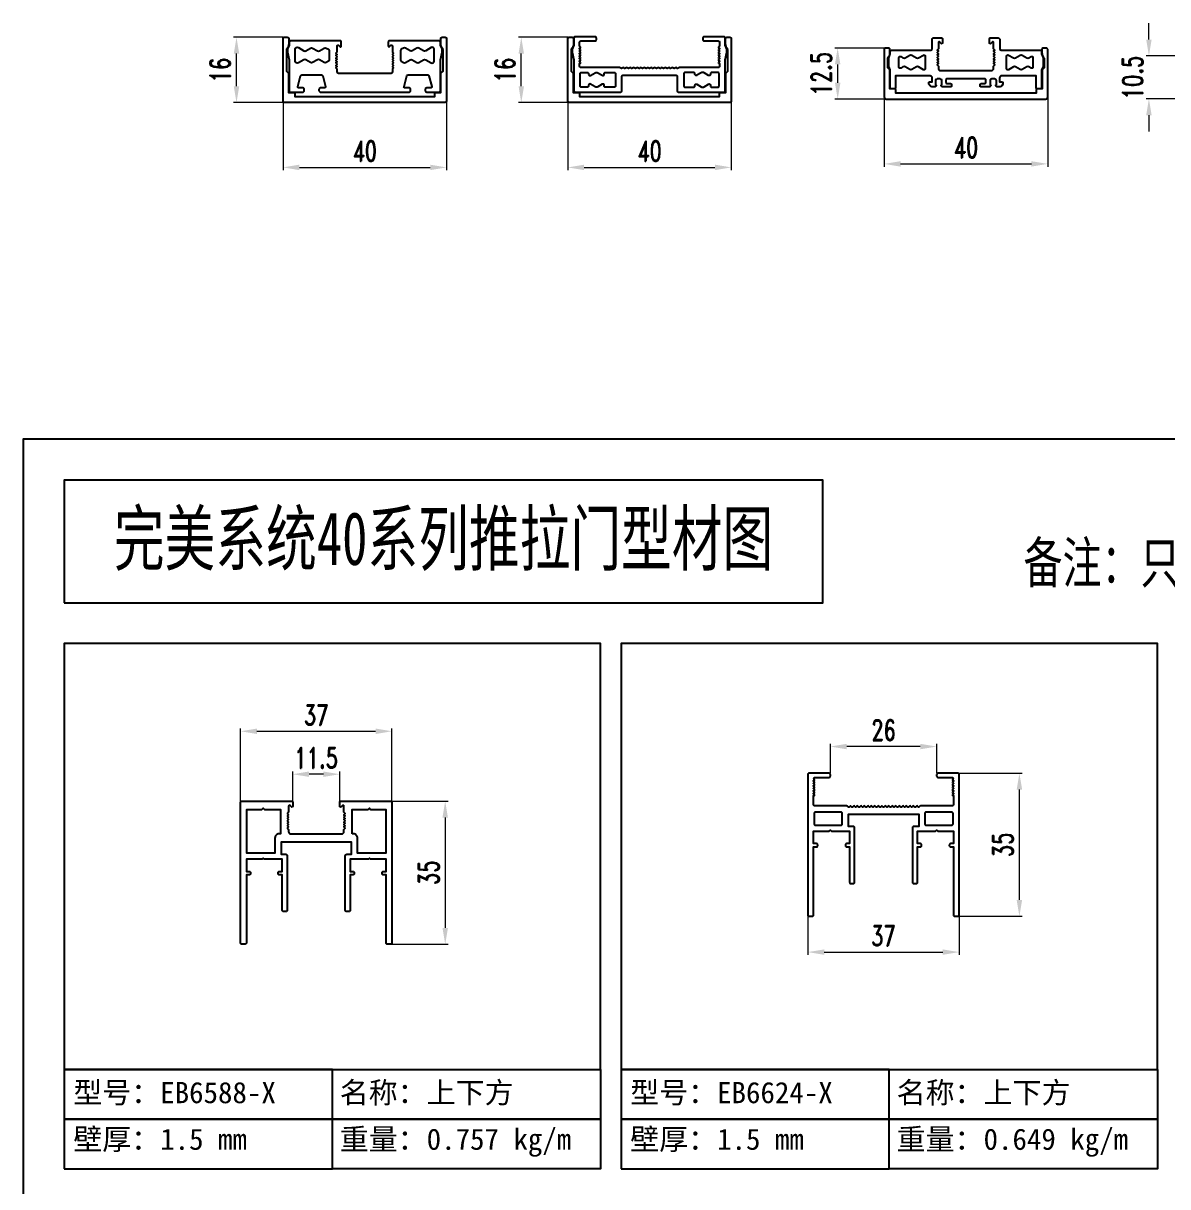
# Model space of a CAD drawing. Header units: millimetres. Extents: x 4423 to 13326, y -1516 to 5738.
# Drawn here: x 10099.3 to 10379.3, y 5432.8 to 5717.5 of the extents above; entities that cross this region are included whole.
import ezdxf

# ---------------------------------------------------------------- set-up
doc = ezdxf.new("R2010")
doc.units = ezdxf.units.MM
doc.header["$LTSCALE"] = 0.5
doc.layers.add('铝型材', color=1, linetype='Continuous')
doc.styles.add('CTXT', font='romand.shx', dxfattribs={"width": 0.7, "height": 5})
doc.styles.get("Standard").update_dxf_attribs({"font": 'swissc.ttf', "height": 3})
doc.styles.add('汇总标注', font='romand.shx', dxfattribs={"width": 0.7, "height": 5})
doc.dimstyles.new('1汇总比例', dxfattribs={"dimscale": 0, "dimtxt": 5, "dimasz": 4, "dimexe": 0.7, "dimexo": 0.625, "dimgap": 1.5, "dimtad": 1, "dimzin": 9, "dimdsep": 46, "dimtxsty": '汇总标注', "dimcen": 0, "dimclrd": 3, "dimclre": 3, "dimclrt": 2, "dimadec": 1, "dimazin": 2, "dimtfac": 1, "dimtofl": 0, "dimtmove": 0, "dimatfit": 3, "dimfxl": 0, "dimtolj": 1, "dimlwd": 13, "dimlwe": 13, "dimarcsym": 0})

# ---------------------------------------------------------------- blocks, each defined once
blk = doc.blocks.new('*D41')
at = {"layer": 'Defpoints', "color": 0, "lineweight": 30, "ltscale": 0.4, "transparency": 16777216}
for p in [(10291.26, 5501.04), (10328.26, 5501.04), (10328.26, 5490.24)]:
    blk.add_point(p, dxfattribs=at)
at = {"layer": '铝型材', "color": 3, "lineweight": 13, "ltscale": 0.4, "transparency": 16777216}
for p, q in [((10291.26, 5500.42), (10291.26, 5489.54)), ((10328.26, 5500.42), (10328.26, 5489.54)), ((10295.26, 5490.24), (10324.26, 5490.24))]:
    blk.add_line(p, q, dxfattribs=at)
at = {"layer": '铝型材', "color": 3, "lineweight": 30, "ltscale": 0.4, "transparency": 16777216}
for points in [[(10295.26, 5490.9), (10295.26, 5489.57), (10291.26, 5490.24)], [(10324.26, 5490.9), (10324.26, 5489.57), (10328.26, 5490.24)]]:
    blk.add_solid(points, dxfattribs=at)
at = {"layer": '铝型材', "color": 2, "ltscale": 0.4, "transparency": 16777216, "insert": (10309.76, 5494.24), "char_height": 5, "attachment_point": 5, "style": '汇总标注'}
blk.add_mtext('\\A1;37', dxfattribs=at)
blk = doc.blocks.new('*D42')
at = {"layer": 'Defpoints', "color": 0, "lineweight": 30, "ltscale": 0.4, "transparency": 16777216}
for p in [(10165.23, 5533.76), (10165.23, 5526.44), (10176.73, 5526.44)]:
    blk.add_point(p, dxfattribs=at)
at = {"layer": '铝型材', "color": 3, "lineweight": 13, "ltscale": 0.4, "transparency": 16777216}
for p, q in [((10165.23, 5527.07), (10165.23, 5534.46)), ((10176.73, 5527.07), (10176.73, 5534.46)), ((10172.73, 5533.76), (10169.23, 5533.76))]:
    blk.add_line(p, q, dxfattribs=at)
at = {"layer": '铝型材', "color": 3, "lineweight": 30, "ltscale": 0.4, "transparency": 16777216}
for points in [[(10169.23, 5534.43), (10169.23, 5533.1), (10165.23, 5533.76)], [(10172.73, 5534.43), (10172.73, 5533.1), (10176.73, 5533.76)]]:
    blk.add_solid(points, dxfattribs=at)
at = {"layer": '铝型材', "color": 2, "ltscale": 0.4, "transparency": 16777216, "insert": (10170.98, 5537.76), "char_height": 5, "attachment_point": 5, "style": '汇总标注'}
blk.add_mtext('\\A1;11.5', dxfattribs=at)
blk = doc.blocks.new('*D43')
at = {"layer": 'Defpoints', "color": 0, "lineweight": 30, "ltscale": 0.4, "transparency": 16777216}
for p in [(10189.48, 5544.27), (10152.48, 5523.36), (10189.48, 5523.36)]:
    blk.add_point(p, dxfattribs=at)
at = {"layer": '铝型材', "color": 3, "lineweight": 13, "ltscale": 0.4, "transparency": 16777216}
for p, q in [((10152.48, 5523.98), (10152.48, 5544.97)), ((10156.48, 5544.27), (10185.48, 5544.27)), ((10189.48, 5523.98), (10189.48, 5544.97))]:
    blk.add_line(p, q, dxfattribs=at)
at = {"layer": '铝型材', "color": 3, "lineweight": 30, "ltscale": 0.4, "transparency": 16777216}
for points in [[(10156.48, 5544.94), (10156.48, 5543.6), (10152.48, 5544.27)], [(10185.48, 5544.94), (10185.48, 5543.6), (10189.48, 5544.27)]]:
    blk.add_solid(points, dxfattribs=at)
at = {"layer": '铝型材', "color": 2, "ltscale": 0.4, "transparency": 16777216, "insert": (10170.98, 5548.27), "char_height": 5, "attachment_point": 5, "style": '汇总标注'}
blk.add_mtext('\\A1;37', dxfattribs=at)
blk = doc.blocks.new('*D44')
at = {"layer": 'Defpoints', "color": 0, "lineweight": 30, "ltscale": 0.4, "transparency": 16777216}
for p in [(10186.22, 5527.16), (10188.78, 5492.16), (10202.53, 5492.16)]:
    blk.add_point(p, dxfattribs=at)
at = {"layer": '铝型材', "color": 3, "lineweight": 13, "ltscale": 0.4, "transparency": 16777216}
for p, q in [((10186.84, 5527.16), (10203.23, 5527.16)), ((10202.53, 5523.16), (10202.53, 5496.16)), ((10189.4, 5492.16), (10203.23, 5492.16))]:
    blk.add_line(p, q, dxfattribs=at)
at = {"layer": '铝型材', "color": 3, "lineweight": 30, "ltscale": 0.4, "transparency": 16777216}
for points in [[(10201.86, 5523.16), (10203.2, 5523.16), (10202.53, 5527.16)], [(10201.86, 5496.16), (10203.2, 5496.16), (10202.53, 5492.16)]]:
    blk.add_solid(points, dxfattribs=at)
at = {"layer": '铝型材', "color": 2, "ltscale": 0.4, "transparency": 16777216, "insert": (10198.53, 5509.66), "char_height": 5, "attachment_point": 5, "rotation": 90, "style": '汇总标注'}
blk.add_mtext('\\A1;35', dxfattribs=at)
blk = doc.blocks.new('*D56')
at = {"layer": 'Defpoints', "color": 0, "lineweight": 30, "ltscale": 0.4, "transparency": 16777216}
for p in [(10326.11, 5533.99), (10343.01, 5533.99), (10327.56, 5498.99)]:
    blk.add_point(p, dxfattribs=at)
at = {"layer": '铝型材', "color": 3, "lineweight": 13, "ltscale": 0.4, "transparency": 16777216}
for p, q in [((10326.73, 5533.99), (10343.71, 5533.99)), ((10343.01, 5502.99), (10343.01, 5529.99)), ((10328.19, 5498.99), (10343.71, 5498.99))]:
    blk.add_line(p, q, dxfattribs=at)
at = {"layer": '铝型材', "color": 3, "lineweight": 30, "ltscale": 0.4, "transparency": 16777216}
for points in [[(10342.34, 5529.99), (10343.68, 5529.99), (10343.01, 5533.99)], [(10342.34, 5502.99), (10343.68, 5502.99), (10343.01, 5498.99)]]:
    blk.add_solid(points, dxfattribs=at)
at = {"layer": '铝型材', "color": 2, "ltscale": 0.4, "transparency": 16777216, "insert": (10339.01, 5516.49), "char_height": 5, "attachment_point": 5, "rotation": 90, "style": '汇总标注'}
blk.add_mtext('\\A1;35', dxfattribs=at)
blk = doc.blocks.new('*D57')
at = {"layer": 'Defpoints', "color": 0, "lineweight": 30, "ltscale": 0.4, "transparency": 16777216}
for p in [(10296.77, 5540.53), (10296.77, 5533.49), (10322.77, 5533.49)]:
    blk.add_point(p, dxfattribs=at)
at = {"layer": '铝型材', "color": 3, "lineweight": 13, "ltscale": 0.4, "transparency": 16777216}
for p, q in [((10296.77, 5534.12), (10296.77, 5541.23)), ((10318.77, 5540.53), (10300.77, 5540.53)), ((10322.77, 5534.12), (10322.77, 5541.23))]:
    blk.add_line(p, q, dxfattribs=at)
at = {"layer": '铝型材', "color": 3, "lineweight": 30, "ltscale": 0.4, "transparency": 16777216}
for points in [[(10300.77, 5541.2), (10300.77, 5539.86), (10296.77, 5540.53)], [(10318.77, 5541.2), (10318.77, 5539.86), (10322.77, 5540.53)]]:
    blk.add_solid(points, dxfattribs=at)
at = {"layer": '铝型材', "color": 2, "ltscale": 0.4, "transparency": 16777216, "insert": (10309.77, 5544.53), "char_height": 5, "attachment_point": 5, "style": '汇总标注'}
blk.add_mtext('\\A1;26', dxfattribs=at)
blk = doc.blocks.new('*D289')
at = {"layer": 'Defpoints', "color": 0, "lineweight": 30, "ltscale": 0.4, "transparency": 16777216}
for p in [(10151.47, 5714.08), (10163.55, 5714.08), (10165.78, 5698.08)]:
    blk.add_point(p, dxfattribs=at)
at = {"layer": '铝型材', "color": 3, "lineweight": 13, "ltscale": 0.4, "transparency": 16777216}
for p, q in [((10162.92, 5714.08), (10150.77, 5714.08)), ((10151.47, 5702.08), (10151.47, 5710.08)), ((10165.16, 5698.08), (10150.77, 5698.08))]:
    blk.add_line(p, q, dxfattribs=at)
at = {"layer": '铝型材', "color": 3, "lineweight": 30, "ltscale": 0.4, "transparency": 16777216}
for points in [[(10150.8, 5710.08), (10152.13, 5710.08), (10151.47, 5714.08)], [(10150.8, 5702.08), (10152.13, 5702.08), (10151.47, 5698.08)]]:
    blk.add_solid(points, dxfattribs=at)
at = {"layer": '铝型材', "color": 2, "ltscale": 0.4, "transparency": 16777216, "insert": (10147.47, 5706.08), "char_height": 5, "attachment_point": 5, "rotation": 90, "style": '汇总标注'}
blk.add_mtext('\\A1;16', dxfattribs=at)
blk = doc.blocks.new('*D290')
at = {"layer": 'Defpoints', "color": 0, "lineweight": 30, "ltscale": 0.4, "transparency": 16777216}
for p in [(10162.85, 5700.66), (10202.85, 5700.66), (10202.85, 5682.23)]:
    blk.add_point(p, dxfattribs=at)
at = {"layer": '铝型材', "color": 3, "lineweight": 13, "ltscale": 0.4, "transparency": 16777216}
for p, q in [((10162.85, 5700.04), (10162.85, 5681.53)), ((10202.85, 5700.04), (10202.85, 5681.53)), ((10166.85, 5682.23), (10198.85, 5682.23))]:
    blk.add_line(p, q, dxfattribs=at)
at = {"layer": '铝型材', "color": 3, "lineweight": 30, "ltscale": 0.4, "transparency": 16777216}
for points in [[(10166.85, 5682.9), (10166.85, 5681.56), (10162.85, 5682.23)], [(10198.85, 5682.9), (10198.85, 5681.56), (10202.85, 5682.23)]]:
    blk.add_solid(points, dxfattribs=at)
at = {"layer": '铝型材', "color": 2, "ltscale": 0.4, "transparency": 16777216, "insert": (10182.85, 5686.23), "char_height": 5, "attachment_point": 5, "style": '汇总标注'}
blk.add_mtext('\\A1;40', dxfattribs=at)
blk = doc.blocks.new('*D291')
at = {"layer": 'Defpoints', "color": 0, "lineweight": 30, "ltscale": 0.4, "transparency": 16777216}
for p in [(10221.14, 5714.08), (10233.22, 5714.08), (10235.46, 5698.08)]:
    blk.add_point(p, dxfattribs=at)
at = {"layer": '铝型材', "color": 3, "lineweight": 13, "ltscale": 0.4, "transparency": 16777216}
for p, q in [((10232.6, 5714.08), (10220.44, 5714.08)), ((10221.14, 5702.08), (10221.14, 5710.08)), ((10234.83, 5698.08), (10220.44, 5698.08))]:
    blk.add_line(p, q, dxfattribs=at)
at = {"layer": '铝型材', "color": 3, "lineweight": 30, "ltscale": 0.4, "transparency": 16777216}
for points in [[(10220.48, 5710.08), (10221.81, 5710.08), (10221.14, 5714.08)], [(10220.48, 5702.08), (10221.81, 5702.08), (10221.14, 5698.08)]]:
    blk.add_solid(points, dxfattribs=at)
at = {"layer": '铝型材', "color": 2, "ltscale": 0.4, "transparency": 16777216, "insert": (10217.14, 5706.08), "char_height": 5, "attachment_point": 5, "rotation": 90, "style": '汇总标注'}
blk.add_mtext('\\A1;16', dxfattribs=at)
blk = doc.blocks.new('*D292')
at = {"layer": 'Defpoints', "color": 0, "lineweight": 30, "ltscale": 0.4, "transparency": 16777216}
for p in [(10232.52, 5700.66), (10272.52, 5700.66), (10272.52, 5682.23)]:
    blk.add_point(p, dxfattribs=at)
at = {"layer": '铝型材', "color": 3, "lineweight": 13, "ltscale": 0.4, "transparency": 16777216}
for p, q in [((10232.52, 5700.04), (10232.52, 5681.53)), ((10272.52, 5700.04), (10272.52, 5681.53)), ((10236.52, 5682.23), (10268.52, 5682.23))]:
    blk.add_line(p, q, dxfattribs=at)
at = {"layer": '铝型材', "color": 3, "lineweight": 30, "ltscale": 0.4, "transparency": 16777216}
for points in [[(10236.52, 5682.9), (10236.52, 5681.56), (10232.52, 5682.23)], [(10268.52, 5682.9), (10268.52, 5681.56), (10272.52, 5682.23)]]:
    blk.add_solid(points, dxfattribs=at)
at = {"layer": '铝型材', "color": 2, "ltscale": 0.4, "transparency": 16777216, "insert": (10252.52, 5686.23), "char_height": 5, "attachment_point": 5, "style": '汇总标注'}
blk.add_mtext('\\A1;40', dxfattribs=at)
blk = doc.blocks.new('*D293')
at = {"layer": 'Defpoints', "color": 0, "lineweight": 30, "ltscale": 0.4, "transparency": 16777216}
for p in [(10298.55, 5711.43), (10310.63, 5711.43), (10312.86, 5698.93)]:
    blk.add_point(p, dxfattribs=at)
at = {"layer": '铝型材', "color": 3, "lineweight": 13, "ltscale": 0.4, "transparency": 16777216}
for p, q in [((10310.01, 5711.43), (10297.85, 5711.43)), ((10298.55, 5702.93), (10298.55, 5707.43)), ((10312.24, 5698.93), (10297.85, 5698.93))]:
    blk.add_line(p, q, dxfattribs=at)
at = {"layer": '铝型材', "color": 3, "lineweight": 30, "ltscale": 0.4, "transparency": 16777216}
for points in [[(10297.88, 5707.43), (10299.22, 5707.43), (10298.55, 5711.43)], [(10297.88, 5702.93), (10299.22, 5702.93), (10298.55, 5698.93)]]:
    blk.add_solid(points, dxfattribs=at)
at = {"layer": '铝型材', "color": 2, "ltscale": 0.4, "transparency": 16777216, "insert": (10294.55, 5705.18), "char_height": 5, "attachment_point": 5, "rotation": 90, "style": '汇总标注'}
blk.add_mtext('\\A1;12.5', dxfattribs=at)
blk = doc.blocks.new('*D294')
at = {"layer": 'Defpoints', "color": 0, "lineweight": 30, "ltscale": 0.4, "transparency": 16777216}
for p in [(10309.93, 5701.52), (10349.93, 5701.52), (10349.93, 5683.09)]:
    blk.add_point(p, dxfattribs=at)
at = {"layer": '铝型材', "color": 3, "lineweight": 13, "ltscale": 0.4, "transparency": 16777216}
for p, q in [((10309.93, 5700.89), (10309.93, 5682.39)), ((10349.93, 5700.89), (10349.93, 5682.39)), ((10313.93, 5683.09), (10345.93, 5683.09))]:
    blk.add_line(p, q, dxfattribs=at)
at = {"layer": '铝型材', "color": 3, "lineweight": 30, "ltscale": 0.4, "transparency": 16777216}
for points in [[(10313.93, 5683.75), (10313.93, 5682.42), (10309.93, 5683.09)], [(10345.93, 5683.75), (10345.93, 5682.42), (10349.93, 5683.09)]]:
    blk.add_solid(points, dxfattribs=at)
at = {"layer": '铝型材', "color": 2, "ltscale": 0.4, "transparency": 16777216, "insert": (10329.93, 5687.09), "char_height": 5, "attachment_point": 5, "style": '汇总标注'}
blk.add_mtext('\\A1;40', dxfattribs=at)
blk = doc.blocks.new('*D295')
at = {"layer": 'Defpoints', "color": 0, "lineweight": 30, "ltscale": 0.4, "transparency": 16777216}
for p in [(10374.7, 5709.5), (10385.69, 5709.5), (10387.93, 5699)]:
    blk.add_point(p, dxfattribs=at)
at = {"layer": '铝型材', "color": 3, "lineweight": 13, "ltscale": 0.4, "transparency": 16777216}
for p, q in [((10374.7, 5713.5), (10374.7, 5717.5)), ((10385.07, 5709.5), (10374, 5709.5)), ((10387.3, 5699), (10374, 5699)), ((10374.7, 5695), (10374.7, 5691))]:
    blk.add_line(p, q, dxfattribs=at)
at = {"layer": '铝型材', "color": 3, "lineweight": 30, "ltscale": 0.4, "transparency": 16777216}
for points in [[(10374.03, 5713.5), (10375.36, 5713.5), (10374.7, 5709.5)], [(10374.03, 5695), (10375.36, 5695), (10374.7, 5699)]]:
    blk.add_solid(points, dxfattribs=at)
at = {"layer": '铝型材', "color": 2, "ltscale": 0.4, "transparency": 16777216, "insert": (10370.7, 5704.25), "char_height": 5, "attachment_point": 5, "rotation": 90, "style": '汇总标注'}
blk.add_mtext('\\A1;10.5', dxfattribs=at)
blk = doc.blocks.new('EB6588-X', base_point=(40.95, 39.28))
at = {"layer": '铝型材', "ltscale": 0.4}
for points in [[(47.36, 46.22), (47.05, 45.91, -0.668179), (46.7, 46.05), (46.7, 47.08, -0.414214), (46.9, 47.28), (59.15, 47.28, -0.414214), (59.45, 46.98), (59.45, 12.58, -0.414214), (59.15, 12.28), (58.35, 12.28, -0.414214), (58.05, 12.58), (58.05, 29.28), (57.35, 29.28, -0.414214), (57.05, 29.58), (57.05, 29.78, -0.414214), (57.35, 30.08), (58.05, 30.08), (58.05, 33.08), (54.25, 33.08), (53.95, 33.38), (53.65, 33.08), (49.25, 33.08), (49.25, 30.08), (49.95, 30.08, -0.414214), (50.25, 29.78), (50.25, 29.58, -0.414214), (49.95, 29.28), (49.25, 29.28), (49.25, 20.58, -0.414214), (48.95, 20.28), (48.35, 20.28, -0.414214), (48.05, 20.58), (48.05, 33.98, -0.414214), (48.35, 34.28), (49.55, 34.28), (49.55, 37.28), (32.35, 37.28), (32.35, 34.28), (33.55, 34.28, -0.414214), (33.85, 33.98), (33.85, 20.58, -0.414214), (33.55, 20.28), (32.95, 20.28, -0.414214), (32.65, 20.58), (32.65, 29.28), (31.95, 29.28, -0.414214), (31.65, 29.58), (31.65, 29.78, -0.414214), (31.95, 30.08), (32.65, 30.08), (32.65, 33.08), (28.25, 33.08), (27.95, 33.38), (27.65, 33.08), (23.85, 33.08), (23.85, 30.08), (24.55, 30.08, -0.414214), (24.85, 29.78), (24.85, 29.58, -0.414214), (24.55, 29.28), (23.85, 29.28), (23.85, 12.58, -0.414214), (23.55, 12.28), (22.75, 12.28, -0.414214), (22.45, 12.58), (22.45, 46.98, -0.414214), (22.75, 47.28), (35, 47.28, -0.414214), (35.2, 47.08), (35.2, 46.05, -0.668179), (34.86, 45.91), (34.55, 46.22, 0.668179), (34.2, 46.08), (34.2, 44.58), (33.9, 44.28), (34.2, 43.98), (33.9, 43.68), (34.2, 43.38), (33.9, 43.08), (34.2, 42.78), (33.9, 42.48), (34.2, 42.18), (33.9, 41.88), (34.2, 41.58), (33.9, 41.28), (34.2, 40.98), (33.9, 40.68), (34.2, 40.38), (34.2, 39.78, 0.414214), (34.7, 39.28), (47.2, 39.28, 0.414214), (47.7, 39.78), (47.7, 40.38), (48, 40.68), (47.7, 40.98), (48, 41.28), (47.7, 41.58), (48, 41.88), (47.7, 42.18), (48, 42.48), (47.7, 42.78), (48, 43.08), (47.7, 43.38), (48, 43.68), (47.7, 43.98), (48, 44.28), (47.7, 44.58), (47.7, 46.08, 0.668179)], [(30.85, 38.28), (30.85, 34.58), (23.95, 34.58), (23.95, 45.28), (27.65, 45.28), (27.95, 45.58), (28.25, 45.28), (32.2, 45.28), (32.2, 39.28), (31.85, 39.28, 0.414214)], [(49.7, 39.28), (49.7, 45.28), (53.65, 45.28), (53.95, 45.58), (54.25, 45.28), (57.95, 45.28), (57.95, 34.58), (51.05, 34.58), (51.05, 38.28, 0.414214), (50.05, 39.28)]]:
    blk.add_lwpolyline(points, format="xyb", close=True, dxfattribs=at)
blk = doc.blocks.new('EB6624-X', base_point=(33.49, 32.8))
at = {"layer": '铝型材', "ltscale": 0.4}
for points in [[(50.47, 41.04), (50.59, 41.04), (50.59, 40.94), (50.38, 40.57, 0.57735), (50.47, 40.42), (50.59, 40.42), (50.59, 40.32), (50.38, 39.96, 0.57735), (50.47, 39.81), (50.59, 39.81), (50.59, 39.71), (50.38, 39.34, 0.57735), (50.47, 39.19), (50.59, 39.19), (50.59, 39.09), (50.38, 38.72, 0.57735), (50.47, 38.57), (50.59, 38.57), (50.59, 38.47), (50.38, 38.1, 0.57735), (50.47, 37.95), (50.59, 37.95), (50.59, 37.85), (50.38, 37.48, 0.57735), (50.47, 37.33), (50.59, 37.33), (50.59, 35.1, -0.414214), (50.29, 34.8), (42.53, 34.8, 0.16519), (42.4, 34.76), (42.1, 34.52), (41.79, 34.76, 0.339649), (41.54, 34.76), (41.23, 34.52), (40.92, 34.76, 0.339649), (40.68, 34.76), (40.37, 34.52), (40.06, 34.76, 0.339649), (39.82, 34.76), (39.51, 34.52), (39.2, 34.76, 0.339649), (38.96, 34.76), (38.65, 34.52), (38.34, 34.76, 0.339649), (38.1, 34.76), (37.79, 34.52), (37.48, 34.76, 0.339649), (37.23, 34.76), (36.93, 34.52), (36.62, 34.76, 0.339649), (36.37, 34.76), (36.06, 34.52), (35.75, 34.76, 0.339649), (35.51, 34.76), (35.2, 34.52), (34.89, 34.76, 0.339649), (34.65, 34.76), (34.34, 34.52), (34.03, 34.76, 0.339649), (33.79, 34.76), (33.49, 34.52), (33.2, 34.76, 0.339649), (32.96, 34.76), (32.65, 34.52), (32.34, 34.76, 0.339649), (32.09, 34.76), (31.79, 34.52), (31.48, 34.76, 0.339649), (31.23, 34.76), (30.94, 34.52), (30.64, 34.76, 0.339649), (30.4, 34.76), (30.09, 34.52), (29.78, 34.76, 0.339649), (29.54, 34.76), (29.23, 34.52), (28.92, 34.76, 0.339649), (28.68, 34.76), (28.38, 34.52), (28.09, 34.76, 0.339649), (27.85, 34.76), (27.54, 34.52), (27.23, 34.76, 0.339649), (26.98, 34.76), (26.67, 34.52), (26.37, 34.76, 0.339649), (26.12, 34.76), (25.83, 34.52), (25.53, 34.76, 0.339649), (25.29, 34.76), (24.98, 34.52), (24.67, 34.76, 0.16519), (24.55, 34.8), (16.69, 34.8, -0.414214), (16.39, 35.1), (16.39, 37.33), (16.52, 37.33, 0.57735), (16.61, 37.48), (16.39, 37.85), (16.39, 37.95), (16.52, 37.95, 0.57735), (16.61, 38.1), (16.39, 38.47), (16.39, 38.57), (16.52, 38.57, 0.57735), (16.61, 38.72), (16.39, 39.09), (16.39, 39.19), (16.52, 39.19, 0.57735), (16.61, 39.34), (16.39, 39.71), (16.39, 39.81), (16.52, 39.81, 0.57735), (16.61, 39.96), (16.39, 40.32), (16.39, 40.42), (16.52, 40.42, 0.57735), (16.61, 40.57), (16.39, 40.94), (16.39, 41.04), (16.52, 41.04, 0.57735), (16.61, 41.19), (16.52, 41.35, -0.57735), (16.78, 41.8), (20.19, 41.8, 0.414214), (20.49, 42.1), (20.49, 42.5, 0.414214), (20.19, 42.8), (15.29, 42.8, 0.414214), (14.99, 42.5), (14.99, 8.1, 0.414214), (15.29, 7.8), (16.09, 7.8, 0.414214), (16.39, 8.1), (16.39, 24.8), (17.09, 24.8, 0.414214), (17.39, 25.1), (17.39, 25.3, 0.414214), (17.09, 25.6), (16.39, 25.6), (16.39, 28.6), (20.19, 28.6), (20.49, 28.9), (20.79, 28.6), (25.19, 28.6), (25.19, 25.6), (24.49, 25.6, 0.414214), (24.19, 25.3), (24.19, 25.1, 0.414214), (24.49, 24.8), (25.19, 24.8), (25.19, 16.1, 0.414214), (25.49, 15.8), (26.09, 15.8, 0.414214), (26.39, 16.1), (26.39, 29.5, 0.414214), (26.09, 29.8), (24.89, 29.8), (24.89, 32.8), (42.09, 32.8), (42.09, 29.8), (40.89, 29.8, 0.414214), (40.59, 29.5), (40.59, 16.1, 0.414214), (40.89, 15.8), (41.49, 15.8, 0.414214), (41.79, 16.1), (41.79, 24.8), (42.49, 24.8, 0.414214), (42.79, 25.1), (42.79, 25.3, 0.414214), (42.49, 25.6), (41.79, 25.6), (41.79, 28.6), (46.19, 28.6), (46.49, 28.9), (46.79, 28.6), (50.59, 28.6), (50.59, 25.6), (49.89, 25.6, 0.414214), (49.59, 25.3), (49.59, 25.1, 0.414214), (49.89, 24.8), (50.59, 24.8), (50.59, 8.1, 0.414214), (50.89, 7.8), (51.69, 7.8, 0.414214), (51.99, 8.1), (51.99, 42.5, 0.414214), (51.69, 42.8), (46.79, 42.8, 0.414214), (46.49, 42.5), (46.49, 42.1, 0.414214), (46.79, 41.8), (50.21, 41.8, -0.57735), (50.47, 41.35), (50.38, 41.19, 0.57735)], [(16.79, 30.1), (23.09, 30.1, 0.414214), (23.39, 30.4), (23.39, 33, 0.414214), (23.09, 33.3), (16.79, 33.3, 0.414214), (16.49, 33), (16.49, 30.4, 0.414214)], [(43.89, 30.1), (50.19, 30.1, 0.414214), (50.49, 30.4), (50.49, 33, 0.414214), (50.19, 33.3), (43.89, 33.3, 0.414214), (43.59, 33), (43.59, 30.4, 0.414214)]]:
    blk.add_lwpolyline(points, format="xyb", close=True, dxfattribs=at)
blk = doc.blocks.new('EB6607-X', base_point=(28.53, 10.93))
at = {"layer": '铝型材', "ltscale": 0.4}
for points in [[(22.44, 17.56, 0.668179), (22.78, 17.7), (22.78, 18.74, 0.414214), (22.58, 18.94), (10.33, 18.94, 0.402142), (10.03, 18.65), (10.03, 17.94), (9.63, 16.97), (9.63, 16.17), (10.03, 14.33), (10.03, 6.74, 0.414214), (10.33, 6.44), (13.43, 6.44, 0.414214), (13.73, 6.74), (13.73, 7.14, 0.414214), (13.43, 7.44), (12.42, 7.44, -0.493145), (12.13, 7.81), (12.83, 10.41, -0.339454), (13.12, 10.64), (17.94, 10.64, -0.339454), (18.23, 10.41), (18.93, 7.81, -0.493145), (18.64, 7.44), (17.63, 7.44, 0.414214), (17.33, 7.14), (17.33, 6.74, 0.414214), (17.63, 6.44), (39.43, 6.44, 0.414214), (39.73, 6.74), (39.73, 7.14, 0.414214), (39.43, 7.44), (38.42, 7.44, -0.493145), (38.13, 7.81), (38.83, 10.41, -0.339454), (39.12, 10.64), (43.94, 10.64, -0.339454), (44.23, 10.41), (44.93, 7.81, -0.493145), (44.64, 7.44), (43.63, 7.44, 0.414214), (43.33, 7.14), (43.33, 6.74, 0.414214), (43.63, 6.44), (46.73, 6.44, 0.414214), (47.03, 6.74), (47.03, 14.33), (47.43, 16.17), (47.43, 16.97), (47.03, 17.94), (47.03, 18.65, 0.402142), (46.73, 18.94), (34.48, 18.94, 0.414214), (34.28, 18.74), (34.28, 17.7, 0.668179), (34.62, 17.56), (34.94, 17.88, -0.668179), (35.28, 17.74), (35.28, 16.24), (35.58, 15.94), (35.28, 15.64), (35.58, 15.34), (35.28, 15.04), (35.58, 14.74), (35.28, 14.44), (35.58, 14.14), (35.28, 13.84), (35.58, 13.54), (35.28, 13.24), (35.58, 12.94), (35.28, 12.64), (35.58, 12.34), (35.28, 12.04), (35.28, 11.44, -0.414214), (34.78, 10.94), (22.28, 10.94, -0.414214), (21.78, 11.44), (21.78, 12.04), (21.48, 12.34), (21.78, 12.64), (21.48, 12.94), (21.78, 13.24), (21.48, 13.54), (21.78, 13.84), (21.48, 14.14), (21.78, 14.44), (21.48, 14.74), (21.78, 15.04), (21.48, 15.34), (21.78, 15.64), (21.48, 15.94), (21.78, 16.24), (21.78, 17.74, -0.668179), (22.12, 17.88)], [(19.08, 13.68, -0.267949), (18.58, 13.68), (17.43, 14.34, 0.267949), (16.93, 14.34), (15.78, 13.68, -0.267949), (15.28, 13.68), (14.13, 14.34, 0.267949), (13.63, 14.34), (12.28, 13.56, -0.57735), (11.53, 13.99), (11.53, 16.88, -0.57735), (12.28, 17.31), (13.63, 16.53, 0.267949), (14.13, 16.53), (15.28, 17.2, -0.267949), (15.78, 17.2), (16.93, 16.53, 0.267949), (17.43, 16.53), (18.58, 17.2, -0.267949), (19.08, 17.2), (19.63, 16.88, -0.267949), (19.78, 16.62), (19.78, 14.25, -0.267949), (19.63, 13.99)], [(37.98, 13.68, 0.267949), (38.48, 13.68), (39.63, 14.34, -0.267949), (40.13, 14.34), (41.28, 13.68, 0.267949), (41.78, 13.68), (42.93, 14.34, -0.267949), (43.43, 14.34), (44.78, 13.56, 0.57735), (45.53, 13.99), (45.53, 16.88, 0.57735), (44.78, 17.31), (43.43, 16.53, -0.267949), (42.93, 16.53), (41.78, 17.2, 0.267949), (41.28, 17.2), (40.13, 16.53, -0.267949), (39.63, 16.53), (38.48, 17.2, 0.267949), (37.98, 17.2), (37.43, 16.88, 0.267949), (37.28, 16.62), (37.28, 14.25, 0.267949), (37.43, 13.99)]]:
    blk.add_lwpolyline(points, format="xyb", close=True, dxfattribs=at)
blk = doc.blocks.new('EB6589-X', base_point=(8.19, 19.02))
at = {"layer": '铝型材', "ltscale": 0.4}
blk.add_lwpolyline([(47.04, 16.34, -0.192258), (46.49, 17.72), (46.49, 19.02, -0.414214), (46.79, 19.32), (47.59, 19.32, -0.414214), (47.89, 19.02), (47.89, 3.82, -0.414214), (47.39, 3.32), (8.39, 3.32, -0.414214), (7.89, 3.82), (7.89, 19.02, -0.414214), (8.19, 19.32), (8.99, 19.32, -0.414214), (9.29, 19.02), (9.29, 17.72, -0.192258), (8.74, 16.34), (8.74, 15.03), (8.74, 11), (9.24, 10.5), (9.24, 5.82), (10.44, 5.82, -0.414214), (10.74, 5.52), (10.74, 4.82), (45.04, 4.82), (45.04, 5.52, -0.414214), (45.34, 5.82), (46.09, 5.82), (46.54, 5.82), (46.54, 10.5), (47.04, 11), (47.04, 15.03)], format="xyb", close=True, dxfattribs=at)
blk = doc.blocks.new('EB6623-X', base_point=(26.18, 7.82))
at = {"layer": '铝型材', "ltscale": 0.4}
blk.add_lwpolyline([(33.23, 3.7), (44.38, 3.7, 0.414214), (44.68, 4), (44.68, 11.59), (45.08, 13.43), (45.08, 14.23), (44.68, 15.2), (44.68, 16.9, 0.414214), (44.38, 17.2), (39.48, 17.2, 0.414214), (39.18, 16.9), (39.18, 16.5, 0.414214), (39.48, 16.2), (42.98, 16.2, -0.414214), (43.28, 15.9), (43.28, 14.96), (43.07, 14.59, 0.57735), (43.15, 14.44), (43.28, 14.44), (43.28, 14.34), (43.07, 13.97, 0.57735), (43.15, 13.82), (43.28, 13.82), (43.28, 13.72), (43.07, 13.35, 0.57735), (43.15, 13.2), (43.28, 13.2), (43.28, 13.1), (43.07, 12.73, 0.57735), (43.15, 12.58), (43.28, 12.58), (43.28, 12.48), (43.07, 12.11, 0.57735), (43.15, 11.96), (43.28, 11.96), (43.28, 11.86), (43.07, 11.49, 0.57735), (43.15, 11.34), (43.28, 11.34), (43.28, 11.24), (43.07, 10.87, 0.57735), (43.15, 10.72), (43.28, 10.72), (43.28, 10, -0.414214), (42.98, 9.7), (33.52, 9.7, 0.16519), (33.33, 9.64), (33.05, 9.42), (32.74, 9.66, 0.339649), (32.5, 9.66), (32.19, 9.42), (31.88, 9.66, 0.339649), (31.64, 9.66), (31.33, 9.42), (31.02, 9.66, 0.339649), (30.78, 9.66), (30.47, 9.42), (30.16, 9.66, 0.339649), (29.92, 9.66), (29.61, 9.42), (29.3, 9.66, 0.339649), (29.05, 9.66), (28.74, 9.42), (28.44, 9.66, 0.339649), (28.19, 9.66), (27.88, 9.42), (27.57, 9.66, 0.339649), (27.33, 9.66), (27.02, 9.42), (26.71, 9.66, 0.339649), (26.47, 9.66), (26.17, 9.42), (25.88, 9.66, 0.339649), (25.64, 9.66), (25.33, 9.42), (25.02, 9.66, 0.339649), (24.78, 9.66), (24.47, 9.42), (24.16, 9.66, 0.339649), (23.91, 9.66), (23.6, 9.42), (23.3, 9.66, 0.339649), (23.05, 9.66), (22.74, 9.42), (22.43, 9.66, 0.339649), (22.19, 9.66), (21.88, 9.42), (21.57, 9.66, 0.339649), (21.33, 9.66), (21.02, 9.42), (20.71, 9.66, 0.339649), (20.47, 9.66), (20.16, 9.42), (19.85, 9.66, 0.339649), (19.61, 9.66), (19.3, 9.42), (19.01, 9.64, 0.16519), (18.83, 9.7), (9.38, 9.7, -0.414214), (9.08, 10), (9.08, 10.72), (9.21, 10.72, 0.57735), (9.29, 10.87), (9.08, 11.24), (9.08, 11.34), (9.21, 11.34, 0.57735), (9.29, 11.49), (9.08, 11.86), (9.08, 11.96), (9.21, 11.96, 0.57735), (9.29, 12.11), (9.08, 12.48), (9.08, 12.58), (9.21, 12.58, 0.57735), (9.29, 12.73), (9.08, 13.1), (9.08, 13.2), (9.21, 13.2, 0.57735), (9.29, 13.35), (9.08, 13.72), (9.08, 13.82), (9.21, 13.82, 0.57735), (9.29, 13.97), (9.08, 14.34), (9.08, 14.44), (9.21, 14.44, 0.57735), (9.29, 14.59), (9.08, 14.96), (9.08, 15.9, -0.414214), (9.38, 16.2), (12.88, 16.2, 0.414214), (13.18, 16.5), (13.18, 16.9, 0.414214), (12.88, 17.2), (7.98, 17.2, 0.414214), (7.68, 16.9), (7.68, 15.2), (7.28, 14.23), (7.28, 13.43), (7.68, 11.59), (7.68, 4, 0.414214), (7.98, 3.7), (19.13, 3.7, 0.414214), (19.43, 4), (19.42, 7.52, -0.414214), (19.72, 7.82), (32.63, 7.82, -0.414214), (32.93, 7.52), (32.93, 4, 0.414214)], format="xyb", close=True, dxfattribs=at)
for points in [[(14.7, 7.74, 0.490314), (15.08, 8.03), (15.08, 8.2, -0.414214), (15.38, 8.5), (17.53, 8.5, -0.414214), (17.83, 8.2), (17.83, 5.2, -0.414214), (17.53, 4.9), (15.38, 4.9, -0.414214), (15.08, 5.2), (15.08, 5.36, 0.490314), (14.7, 5.65, 0.067833), (14.58, 5.6), (13.52, 4.99, -0.267949), (12.84, 4.99), (11.73, 5.63, 0.57735), (11.28, 5.37), (11.28, 5.2, -0.414214), (10.98, 4.9), (9.48, 4.9, -0.414214), (9.18, 5.2), (9.18, 8.2, -0.414214), (9.48, 8.5), (10.98, 8.5, -0.414214), (11.28, 8.2), (11.28, 8.02, 0.57735), (11.73, 7.76), (12.84, 8.41, -0.267949), (13.52, 8.41), (14.58, 7.79, 0.067833), (14.7, 7.74)], [(37.65, 7.74, -0.490314), (37.28, 8.03), (37.28, 8.2, 0.414214), (36.98, 8.5), (34.83, 8.5, 0.414214), (34.53, 8.2), (34.53, 5.2, 0.414214), (34.83, 4.9), (36.98, 4.9, 0.414214), (37.28, 5.2), (37.28, 5.36, -0.490314), (37.65, 5.65, -0.067833), (37.78, 5.6), (38.84, 4.99, 0.267949), (39.52, 4.99), (40.63, 5.63, -0.57735), (41.08, 5.37), (41.08, 5.2, 0.414214), (41.38, 4.9), (42.88, 4.9, 0.414214), (43.18, 5.2), (43.18, 8.2, 0.414214), (42.88, 8.5), (41.38, 8.5, 0.414214), (41.08, 8.2), (41.08, 8.02, -0.57735), (40.63, 7.76), (39.52, 8.41, 0.267949), (38.84, 8.41), (37.78, 7.79, -0.067833), (37.65, 7.74)]]:
    blk.add_lwpolyline(points, format="xyb", dxfattribs=at)
blk = doc.blocks.new('YZ100A37', base_point=(50.03, 15.3))
at = {"layer": '铝型材', "ltscale": 0.4}
for points in [[(56.78, 15.8), (56.78, 16.4), (57.08, 16.7), (56.78, 17), (57.08, 17.3), (56.78, 17.6), (57.08, 17.9), (56.78, 18.2), (57.08, 18.5), (56.78, 18.8), (57.08, 19.1), (56.78, 19.4), (57.08, 19.7), (56.78, 20), (57.08, 20.3), (56.78, 20.6), (56.78, 22.1, 0.668179), (56.44, 22.24), (56.12, 21.92, -0.668179), (55.78, 22.06), (55.78, 23.1, -0.414214), (55.98, 23.3), (57.83, 23.3, -0.414213), (58.33, 22.8), (58.33, 20.6, 0.414213), (58.63, 20.3), (68.23, 20.3, -0.414212), (68.53, 20), (68.53, 19.4), (68.93, 18.43), (68.93, 16.3), (68.53, 15.5), (68.53, 11.1, -0.414215), (68.23, 10.8), (67.53, 10.8, -0.414212), (67.23, 11.1), (67.23, 14), (58.78, 14, 0.414214), (58.28, 13.5), (58.28, 12.5), (58.98, 12.5, -0.414214), (59.08, 12.4), (59.08, 12), (58.82, 11.55, -0.267949), (58.39, 11.3), (57.7, 11.3, -0.267949), (57.44, 11.45), (57.33, 11.64, -0.414214), (57.37, 11.77), (57.48, 11.84), (57.48, 12.85, 0.249446), (57.35, 13.1, 0.305487), (56.07, 13.1, 0.249446), (55.93, 12.85), (55.93, 11.84), (56.05, 11.77, -0.414214), (56.09, 11.64), (55.98, 11.45, -0.267949), (55.72, 11.3), (53.73, 11.3, -0.414214), (53.53, 11.5), (53.53, 11.9, -0.414214), (53.73, 12.1), (54.63, 12.1, 0.414214), (54.93, 12.4), (54.93, 13, 0.414214), (54.63, 13.3), (45.43, 13.3, 0.414214), (45.13, 13), (45.13, 12.4, 0.414214), (45.43, 12.1), (46.33, 12.1, -0.414214), (46.53, 11.9), (46.53, 11.5, -0.414214), (46.33, 11.3), (44.35, 11.3, -0.267949), (44.09, 11.45), (43.98, 11.64, -0.414214), (44.02, 11.77), (44.13, 11.84), (44.13, 12.85, 0.249446), (44, 13.1, 0.305487), (42.72, 13.1, 0.249446), (42.58, 12.85), (42.58, 11.84), (42.7, 11.77, -0.414214), (42.74, 11.64), (42.63, 11.45, -0.267949), (42.37, 11.3), (41.68, 11.3, -0.267949), (41.24, 11.55), (40.98, 12), (40.98, 12.4, -0.414214), (41.08, 12.5), (41.78, 12.5), (41.78, 13.5, 0.414213), (41.28, 14), (32.83, 14), (32.83, 11.1, -0.414212), (32.53, 10.8), (31.83, 10.8, -0.414215), (31.53, 11.1), (31.53, 15.5), (31.13, 16.3), (31.13, 18.43), (31.53, 19.4), (31.53, 20, -0.414212), (31.83, 20.3), (41.43, 20.3, 0.414213), (41.73, 20.6), (41.73, 22.8, -0.414213), (42.23, 23.3), (44.08, 23.3, -0.414214), (44.28, 23.1), (44.28, 22.06, -0.668179), (43.94, 21.92), (43.62, 22.24, 0.668179), (43.28, 22.1), (43.28, 20.6), (42.98, 20.3), (43.28, 20), (42.98, 19.7), (43.28, 19.4), (42.98, 19.1), (43.28, 18.8), (42.98, 18.5), (43.28, 18.2), (42.98, 17.9), (43.28, 17.6), (42.98, 17.3), (43.28, 17), (42.98, 16.7), (43.28, 16.4), (43.28, 15.8, 0.414214), (43.78, 15.3), (56.28, 15.3, 0.414214)], [(39.63, 19.09, -0.57735), (40.08, 18.83), (40.08, 15.77, -0.57735), (39.63, 15.51), (38.43, 16.2, 0.267949), (37.93, 16.2), (36.78, 15.53, -0.267949), (36.28, 15.53), (35.13, 16.2, 0.267949), (34.63, 16.2), (34.08, 15.88, -0.577352), (33.63, 16.14), (33.63, 18.45, -0.577349), (34.08, 18.71), (34.63, 18.39, 0.267949), (35.13, 18.39), (36.28, 19.06, -0.267949), (36.78, 19.06), (37.93, 18.39, 0.267949), (38.43, 18.39)], [(64.93, 16.2), (63.78, 15.53, -0.267949), (63.28, 15.53), (62.13, 16.2, 0.267949), (61.63, 16.2), (60.43, 15.51, -0.57735), (59.98, 15.77), (59.98, 18.83, -0.57735), (60.43, 19.09), (61.63, 18.39, 0.267949), (62.13, 18.39), (63.28, 19.06, -0.267949), (63.78, 19.06), (64.93, 18.39, 0.267949), (65.43, 18.39), (65.98, 18.71, -0.577349), (66.43, 18.45), (66.43, 16.14, -0.577352), (65.98, 15.88), (65.43, 16.2, 0.267949)]]:
    blk.add_lwpolyline(points, format="xyb", close=True, dxfattribs=at)
blk = doc.blocks.new('YZ100A38', base_point=(17.04, 17.73))
at = {"layer": '铝型材', "ltscale": 0.4}
blk.add_lwpolyline([(53.89, 7.73), (53.89, 7.03), (19.59, 7.03), (19.59, 7.73, 0.414214), (19.29, 8.03), (18.09, 8.03), (18.09, 12.71), (17.59, 13.21), (17.59, 15.55, 0.192258), (18.14, 16.93), (18.14, 17.73, 0.414214), (17.84, 18.03), (17.04, 18.03, 0.414214), (16.74, 17.73), (16.74, 6.03, 0.414214), (17.24, 5.53), (56.24, 5.53, 0.414214), (56.74, 6.03), (56.74, 17.73, 0.414214), (56.44, 18.03), (55.64, 18.03, 0.414214), (55.34, 17.73), (55.34, 16.93, 0.192258), (55.89, 15.55), (55.89, 13.21), (55.39, 12.71), (55.39, 8.03), (54.19, 8.03, 0.414214)], format="xyb", close=True, dxfattribs=at)

msp = doc.modelspace()

# ---------------------------------------------------------------- linework, layer by layer
at = {"layer": '铝型材', "ltscale": 0.4}
for points in [[(10099.2993, 4833.2095), (10664.2993, 4833.2095), (10664.2993, 5615.7095), (10099.2993, 5615.7095)], [(10109.2993, 5575.7095), (10294.9518, 5575.7095), (10294.9518, 5605.7095), (10109.2993, 5605.7095)], [(10109.2993, 5461.5153), (10240.5493, 5461.5153), (10240.5493, 5565.7095), (10109.2993, 5565.7095)], [(10245.5493, 5461.5153), (10376.7993, 5461.5153), (10376.7993, 5565.7095), (10245.5493, 5565.7095)], [(10109.2993, 5449.3624), (10174.9243, 5449.3624), (10174.9243, 5461.5153), (10109.2993, 5461.5153)], [(10174.9243, 5461.5153), (10240.5493, 5461.5153), (10240.5493, 5449.3624), (10174.9243, 5449.3624)], [(10245.5493, 5449.3624), (10311.1743, 5449.3624), (10311.1743, 5461.5153), (10245.5493, 5461.5153)], [(10311.1743, 5461.5153), (10376.7993, 5461.5153), (10376.7993, 5449.3624), (10311.1743, 5449.3624)], [(10109.2993, 5437.2095), (10174.9243, 5437.2095), (10174.9243, 5449.3624), (10109.2993, 5449.3624)], [(10174.9243, 5449.3624), (10240.5493, 5449.3624), (10240.5493, 5437.2095), (10174.9243, 5437.2095)], [(10245.5493, 5437.2095), (10311.1743, 5437.2095), (10311.1743, 5449.3624), (10245.5493, 5449.3624)], [(10311.1743, 5449.3624), (10376.7993, 5449.3624), (10376.7993, 5437.2095), (10311.1743, 5437.2095)]]:
    msp.add_lwpolyline(points, close=True, dxfattribs=at)

# ---------------------------------------------------------------- block references
for name, p in [('EB6589-X', (10163.149, 5713.7792)), ('EB6589-X', (10232.8247, 5713.7792)), ('EB6623-X', (10252.5251, 5704.7907)), ('YZ100A37', (10329.9312, 5705.9344)), ('EB6607-X', (10182.8494, 5705.1706)), ('YZ100A38', (10310.2313, 5711.1344)), ('EB6624-X', (10309.7649, 5523.99)), ('EB6588-X', (10170.9771, 5519.1614))]:
    msp.add_blockref(name, p, dxfattribs=at)

# ---------------------------------------------------------------- texts
at = {"layer": '铝型材', "ltscale": 0.4, "attachment_point": 5, "style": 'CTXT'}
for s, insert, char_height, width in [('{\\fSimSun|b0|i0|c134|p2;完美系统40系列推拉门型材图}', (10202.1256, 5590.7095), 13, 185.65256), ('{\\fSimSun|b0|i0|c134|p2;备注：只能销往国外}', (10386.9873, 5584.9714), 10, 174.070901)]:
    msp.add_mtext(s, dxfattribs=dict(at, insert=insert, char_height=char_height, width=width))
at = {"layer": '铝型材', "ltscale": 0.4, "char_height": 5.1984, "attachment_point": 1}
for s, insert in [('{\\fSimSun|b0|i0|c134|p2;型号：EB6588-X}', (10111.5298, 5458.4685, 1491.5165)), ('{\\fSimSun|b0|i0|c134|p2;名称：上下方}', (10176.7222, 5458.4685, 1491.5165)), ('{\\fSimSun|b0|i0|c134|p2;型号：EB6624-X}', (10247.7798, 5458.4685, 1491.5165)), ('{\\fSimSun|b0|i0|c134|p2;名称：上下方}', (10312.9722, 5458.4685, 1491.5165)), ('{\\fSimSun|b0|i0|c134|p2;壁厚：1.5 mm}', (10111.5298, 5447.0603, 1491.5165)), ('{\\fSimSun|b0|i0|c134|p2;重量：0.757 kg/m}', (10176.7222, 5447.0603, 1491.5165)), ('{\\fSimSun|b0|i0|c134|p2;壁厚：1.5 mm}', (10247.7798, 5447.0603, 1491.5165)), ('{\\fSimSun|b0|i0|c134|p2;重量：0.649 kg/m}', (10312.9722, 5447.0603, 1491.5165))]:
    msp.add_mtext(s, dxfattribs=dict(at, insert=insert))

# ---------------------------------------------------------------- dimensions: what is measured, and where the dimension line sits
at = {"layer": '铝型材', "ltscale": 0.4}
for base, p1, p2, picture, middle in [((10374.6979, 5709.4976), (10387.9255, 5698.9976), (10385.6929, 5709.4976), '*D295', (10374.6979, 5704.2476)), ((10298.549, 5711.4344), (10312.8639, 5698.9344), (10310.6313, 5711.4344), '*D293', (10298.549, 5705.1844))]:
    dim = msp.add_linear_dim(base=base, p1=p1, p2=p2, angle=90, dimstyle='1汇总比例', override={"dimscale": 1}, dxfattribs=at)
    dim.commit()
    dim.dimension.update_dxf_attribs({"geometry": picture, "text_midpoint": middle, "dimtype": 160})
for base, p1, p2, picture, middle in [((10151.4668, 5714.0792), (10165.7817, 5698.0792), (10163.549, 5714.0792), '*D289', (10147.4668, 5706.0792)), ((10221.1425, 5714.0792), (10235.4574, 5698.0792), (10233.2247, 5714.0792), '*D291', (10217.1425, 5706.0792)), ((10343.0091, 5533.99), (10327.5649, 5498.99), (10326.1069, 5533.99), '*D56', (10339.0091, 5516.49)), ((10202.5302, 5492.1614), (10186.2155, 5527.1614), (10188.7771, 5492.1614), '*D44', (10198.5302, 5509.6614))]:
    dim = msp.add_linear_dim(base=base, p1=p1, p2=p2, angle=90, dimstyle='1汇总比例', override={"dimscale": 1}, dxfattribs=at)
    dim.commit()
    dim.dimension.update_dxf_attribs({"geometry": picture, "text_midpoint": middle})
for base, p1, p2, picture, middle in [((10202.849, 5682.2316), (10162.849, 5700.6642), (10202.849, 5700.6642), '*D290', (10182.849, 5686.2316)), ((10272.5247, 5682.2316), (10232.5247, 5700.6642), (10272.5247, 5700.6642), '*D292', (10252.5247, 5686.2316)), ((10349.9313, 5683.0868), (10309.9313, 5701.5195), (10349.9313, 5701.5195), '*D294', (10329.9313, 5687.0868)), ((10189.4771, 5544.2698), (10152.4771, 5523.3558), (10189.4771, 5523.3558), '*D43', (10170.9771, 5548.2698)), ((10296.7698, 5540.5298), (10322.7698, 5533.49), (10296.7698, 5533.49), '*D57', (10309.7698, 5544.5298)), ((10328.2649, 5490.2369), (10291.2649, 5501.0411), (10328.2649, 5501.0411), '*D41', (10309.7649, 5494.2369))]:
    dim = msp.add_linear_dim(base=base, p1=p1, p2=p2, dimstyle='1汇总比例', override={"dimscale": 1}, dxfattribs=at)
    dim.commit()
    dim.dimension.update_dxf_attribs({"geometry": picture, "text_midpoint": middle})
dim = msp.add_linear_dim(base=(10165.2271, 5533.763), p1=(10176.7271, 5526.4442), p2=(10165.2271, 5526.4442), dimstyle='1汇总比例', override={"dimscale": 1}, dxfattribs=at)
dim.commit()
dim.dimension.update_dxf_attribs({"geometry": '*D42', "text_midpoint": (10170.9771, 5533.763), "dimtype": 160})

doc.saveas('drawing.dxf')
